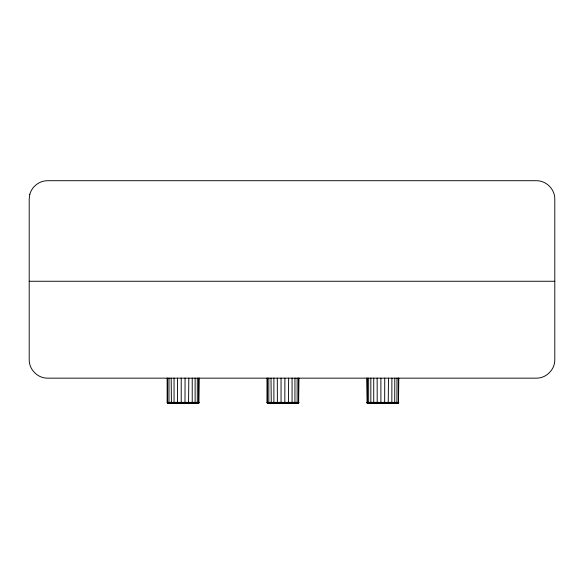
<?xml version="1.0" encoding="UTF-8"?>
<svg xmlns="http://www.w3.org/2000/svg" width="584" height="584" viewBox="0 0 584 584"><rect width="100%" height="100%" fill="white"/><g stroke="black" fill="none" stroke-linecap="round" stroke-linejoin="round"><path stroke-width="0.88" d="M367.285 378.111L367.373 402.77L377.468 403.288L384.659 403.267L384.746 378.111M366.818 378.111L367.161 403.091L380.899 402.77L388.236 403.267L388.484 378.111M384.732 402.77L391.499 403.267L391.849 402.77L391.901 378.111M388.455 402.77L394.258 403.267L394.718 402.77L394.791 378.111M167.148 378.111L167.148 402.376L167.856 403.267L198.794 403.091L199.137 378.111M266.983 378.111L266.983 402.376L267.691 403.267L298.628 403.091L298.971 378.111M398.814 378.111L398.471 403.091L367.161 403.091M288.401 403.267L288.649 378.111M188.559 403.267L188.814 378.111M395.317 402.982L398.011 403.091L398.346 402.376L398.346 378.111M191.822 403.267L192.231 402.376L192.231 378.111M291.664 403.267L292.066 402.376L292.066 378.111M194.582 403.267L195.114 402.376L195.114 378.111M294.424 403.267L294.949 402.376L294.949 378.111M196.677 403.267L197.304 402.376L197.304 378.111M296.511 403.267L297.139 402.376L297.139 378.111M197.983 403.267L198.677 402.376L198.677 378.111M297.818 403.267L298.512 402.376L298.512 378.111M398.011 403.091L398.719 402.77L380.899 402.77L380.885 378.111M181.215 378.111L181.215 402.376L177.543 402.945L167.491 403.091M281.05 378.111L281.05 402.376L277.378 402.945L267.326 403.091M380.885 402.376L377.213 402.945L377.14 378.111M167.236 402.77L174.054 402.376L174.054 378.111M267.071 402.77L273.889 402.376L273.889 378.111M368.65 378.111L368.65 402.376L369.278 403.267L366.913 402.77L373.731 402.376L373.731 378.111M171.17 378.111L171.426 403.091L198.794 403.091M271.005 378.111L271.261 403.091L298.628 403.091M368.73 402.77L371.373 403.267L398.471 403.091L394.718 402.77M171.426 403.091L181.303 403.267L181.215 402.376M271.261 403.091L281.138 403.267L281.05 402.376M377.395 403.267L380.972 403.267L380.899 402.77M177.718 403.267L184.982 403.267L185.07 378.111M277.561 403.267L284.824 403.267L284.904 378.111M29.2 281.262L554.8 281.262M167.148 402.376L199.137 402.376M266.983 402.376L298.971 402.376M366.818 402.376L398.814 402.376M199.049 402.77L177.543 402.945L177.47 378.111M298.884 402.77L277.378 402.945L277.305 378.111M371.373 403.267L374.249 403.288L371.103 403.091L370.84 402.376L370.84 378.111M384.659 403.267L377.213 402.945L380.972 403.267M281.094 403.091L277.378 402.945L281.138 403.267M181.252 403.091L177.543 402.945L181.303 403.267M370.906 402.77L374.023 403.201M271.071 402.77L274.188 403.201M171.236 402.77L174.346 403.201M391.849 402.77L396.353 403.267L396.901 402.77L396.981 378.111M268.136 403.267L267.45 402.376L267.45 378.111M168.302 403.267L167.608 402.376L167.608 378.111M269.443 403.267L268.815 402.376L268.815 378.111M169.608 403.267L168.98 402.376L168.98 378.111M373.731 402.376L373.84 402.945M273.889 402.376L274.005 402.945M174.054 402.376L174.171 402.945M29.82 194.26L29.2 198.991L29.2 359.868C29.142 369.657 37.697 378.213 47.479 378.155L536.521 378.155C546.303 378.213 554.858 369.657 554.8 359.868L554.8 198.991C554.858 189.209 546.303 180.646 536.521 180.712L47.479 180.712C39.398 180.755 31.959 186.464 29.82 194.26"/></g></svg>
